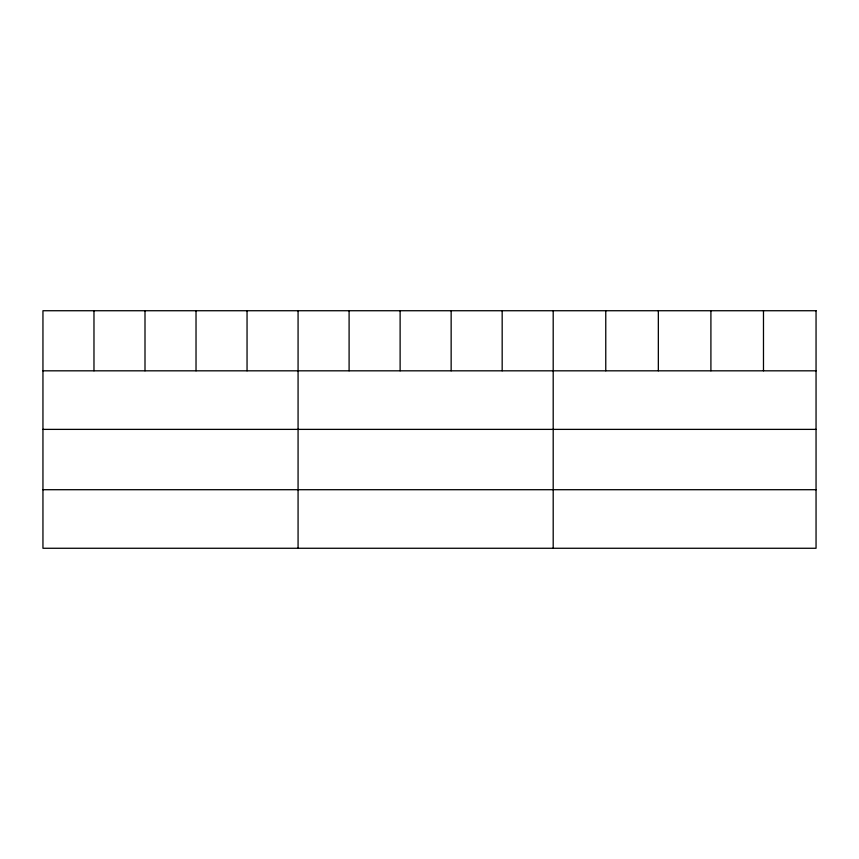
<?xml version="1.0" encoding="UTF-8"?>
<svg xmlns="http://www.w3.org/2000/svg" width="859" height="859" viewBox="0 0 859 859"><rect width="100%" height="100%" fill="white"/><g stroke="black" fill="none" stroke-linecap="round" stroke-linejoin="round"><path stroke-width="1.29" d="M42.95 370.82L816.05 370.82M42.95 429.382L816.05 429.382M42.95 489.705L816.05 489.705M763.479 310.733L763.479 370.82M710.908 310.733L710.908 370.82M658.338 310.733L658.338 370.82M605.767 310.733L605.767 370.82M553.196 310.733L553.196 548.267M502.171 310.733L502.171 370.82M451.147 310.733L451.147 370.82M400.122 310.733L400.122 370.82M349.098 310.733L349.098 370.82M298.073 310.733L298.073 548.267M247.048 310.733L247.048 370.82M196.024 310.733L196.024 370.82M144.999 310.733L144.999 370.82M93.975 310.733L93.975 370.82M816.05 310.733L42.95 310.733L42.95 548.267L816.05 548.267L816.05 310.733"/></g></svg>
